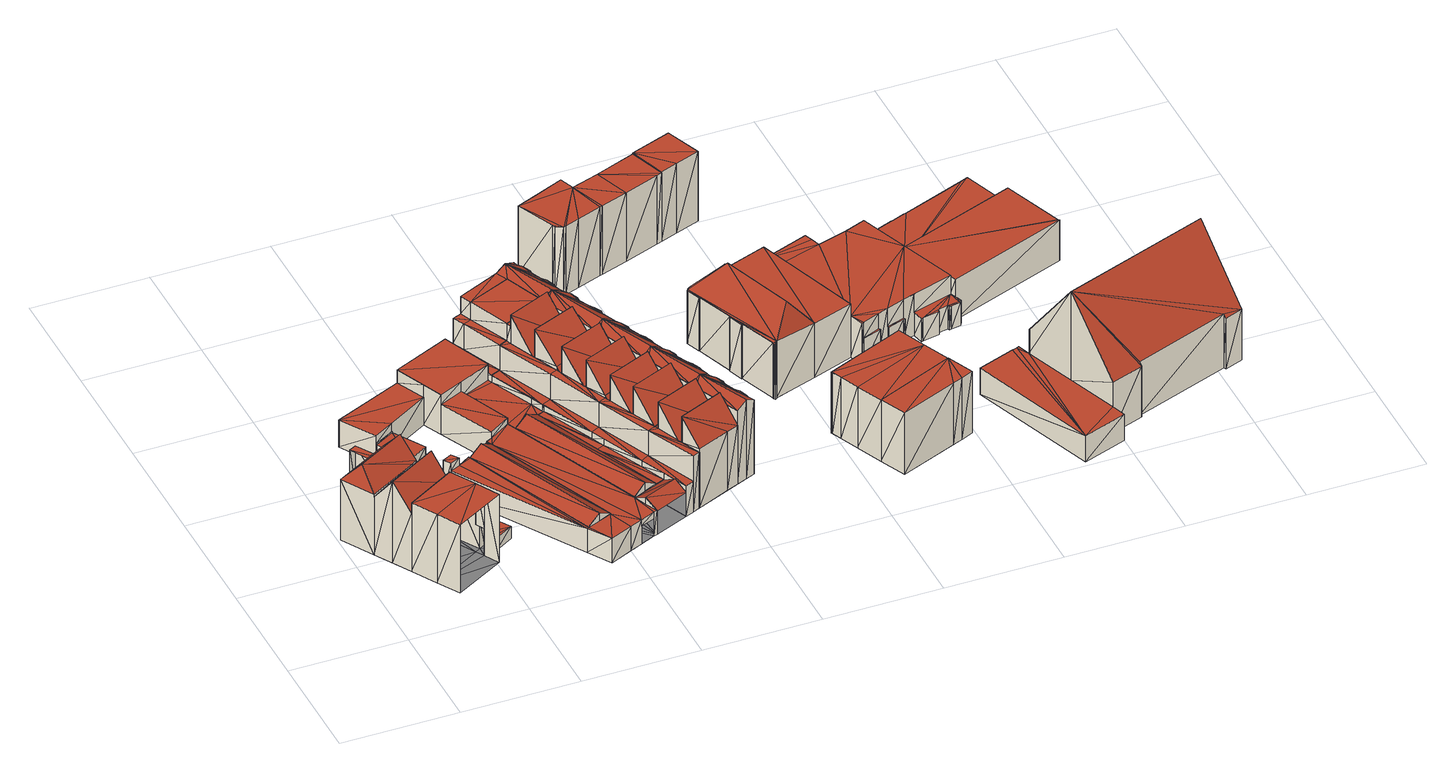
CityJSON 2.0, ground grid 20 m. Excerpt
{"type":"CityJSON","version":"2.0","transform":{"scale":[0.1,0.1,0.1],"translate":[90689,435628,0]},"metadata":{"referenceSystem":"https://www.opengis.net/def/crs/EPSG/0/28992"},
"CityObjects":{
"building1":{"type":"Building","attributes":{"TerrainHeight":0.76,"bron_tex":"UltraCAM-X 10cm juni 2008","voll_tex":"complete","bron_geo":"Lidar 15-30 punten - nov. 2008","status":"1"},"geometry":[{"type":"MultiSurface","lod":"2","boundaries":[[[0,1,2]],[[3,4,2]],[[2,1,5]],[[5,3,2]],[[4,6,0]],[[0,2,4]],[[7,8,9]],[[9,10,11]],[[11,7,9]],[[0,1,8]],[[8,9,0]],[[11,12,4]],[[4,3,11]],[[13,14,3]],[[3,5,13]],[[15,16,5]],[[5,1,15]],[[12,10,6]],[[6,4,12]]],"semantics":{"surfaces":[{"type":"RoofSurface"},{"type":"GroundSurface"},{"type":"WallSurface"}],"values":[0,0,0,0,0,0,1,1,1,2,2,2,2,2,2,2,2,2,2]}}]},
"building2":{"type":"Building","attributes":{"TerrainHeight":0.98,"bron_tex":"UltraCAM-X 10cm juni 2008","voll_tex":"complete","bron_geo":"Lidar 15-30 punten - nov. 2008","status":"1"},"geometry":[{"type":"MultiSurface","lod":"2","boundaries":[[[17,18,19]],[[19,20,17]],[[18,16,15]],[[15,19,18]],[[21,22,8]],[[8,7,21]],[[23,24,18]],[[18,17,23]],[[25,22,20]],[[20,19,25]],[[24,13,16]],[[16,18,24]],[[8,25,19]],[[19,15,8]]],"semantics":{"surfaces":[{"type":"RoofSurface"},{"type":"GroundSurface"},{"type":"WallSurface"}],"values":[0,0,0,0,1,1,2,2,2,2,2,2,2,2]}}]},
"building3":{"type":"Building","attributes":{"TerrainHeight":0.86,"bron_tex":"UltraCAM-X 10cm juni 2008","voll_tex":"complete","bron_geo":"Lidar 15-30 punten - nov. 2008","status":"1"},"geometry":[{"type":"MultiSurface","lod":"2","boundaries":[[[26,27,28]],[[28,29,26]],[[30,31,22]],[[22,21,30]],[[17,20,28]],[[28,27,17]],[[32,23,27]],[[27,26,32]],[[22,31,29]],[[29,28,22]]],"semantics":{"surfaces":[{"type":"RoofSurface"},{"type":"GroundSurface"},{"type":"WallSurface"}],"values":[0,0,1,1,2,2,2,2,2,2]}}]},
"building4":{"type":"Building","attributes":{"TerrainHeight":0.87,"bron_tex":"UltraCAM-X 10cm juni 2008","voll_tex":"complete","bron_geo":"Lidar 15-30 punten - nov. 2008","status":"1"},"geometry":[{"type":"MultiSurface","lod":"2","boundaries":[[[33,34,26]],[[26,29,35]],[[35,33,26]],[[36,37,31]],[[31,30,38]],[[38,36,31]],[[39,40,26]],[[26,34,39]],[[36,38,34]],[[34,33,36]],[[31,37,35]],[[35,29,31]]],"semantics":{"surfaces":[{"type":"RoofSurface"},{"type":"GroundSurface"},{"type":"WallSurface"}],"values":[0,0,0,1,1,1,2,2,2,2,2,2]}}]},
"building5":{"type":"Building","attributes":{"TerrainHeight":0.34,"bron_tex":"UltraCAM-X 10cm juni 2008","voll_tex":"complete","bron_geo":"Lidar 15-30 punten - nov. 2008","status":"1"},"geometry":[{"type":"MultiSurface","lod":"2","boundaries":[[[41,42,43]],[[43,44,41]],[[45,10,46]],[[46,47,45]],[[47,46,43]],[[43,42,47]],[[45,47,42]],[[42,41,45]],[[10,45,41]],[[41,44,10]]],"semantics":{"surfaces":[{"type":"RoofSurface"},{"type":"GroundSurface"},{"type":"WallSurface"}],"values":[0,0,1,1,2,2,2,2,2,2]}}]},
"building6":{"type":"Building","attributes":{"TerrainHeight":0.87,"bron_tex":"UltraCAM-X 10cm juni 2008","voll_tex":"complete","bron_geo":"Lidar 15-30 punten - nov. 2008","status":"1"},"geometry":[{"type":"MultiSurface","lod":"2","boundaries":[[[48,14,13]],[[13,23,48]],[[21,7,11]],[[11,49,21]],[[49,11,14]],[[14,48,49]]],"semantics":{"surfaces":[{"type":"RoofSurface"},{"type":"GroundSurface"},{"type":"WallSurface"}],"values":[0,0,1,1,2,2]}}]},
"building7":{"type":"Building","attributes":{"TerrainHeight":0.89,"bron_tex":"UltraCAM-X 10cm juni 2008","voll_tex":"complete","bron_geo":"Lidar 15-30 punten - nov. 2008","status":"1"},"geometry":[{"type":"MultiSurface","lod":"2","boundaries":[[[32,50,48]],[[48,23,32]],[[30,21,49]],[[49,51,30]],[[51,49,48]],[[48,50,51]],[[40,52,50]],[[50,32,40]]],"semantics":{"surfaces":[{"type":"RoofSurface"},{"type":"GroundSurface"},{"type":"WallSurface"}],"values":[0,0,1,1,2,2,2,2]}}]},
"building8":{"type":"Building","attributes":{"TerrainHeight":0.89,"bron_tex":"UltraCAM-X 10cm juni 2008","voll_tex":"complete","bron_geo":"Lidar 15-30 punten - nov. 2008","status":"1"},"geometry":[{"type":"MultiSurface","lod":"2","boundaries":[[[52,40,39]],[[39,53,54]],[[54,52,39]],[[38,30,51]],[[51,55,56]],[[56,38,51]],[[55,51,52]],[[52,54,55]],[[57,58,54]],[[54,53,57]],[[38,56,53]],[[53,39,38]]],"semantics":{"surfaces":[{"type":"RoofSurface"},{"type":"GroundSurface"},{"type":"WallSurface"}],"values":[0,0,0,1,1,1,2,2,2,2,2,2]}}]},
"building9":{"type":"Building","attributes":{"TerrainHeight":0.76,"bron_tex":"UltraCAM-X 10cm juni 2008","voll_tex":"complete","bron_geo":"Lidar 15-30 punten - nov. 2008","status":"1"},"geometry":[{"type":"MultiSurface","lod":"2","boundaries":[[[59,60,58]],[[57,61,59]],[[59,58,57]],[[56,55,62]],[[62,63,64]],[[64,56,62]],[[62,55,58]],[[58,60,62]],[[63,62,60]],[[60,59,63]],[[64,63,59]],[[59,61,64]],[[56,64,61]],[[61,57,56]]],"semantics":{"surfaces":[{"type":"RoofSurface"},{"type":"GroundSurface"},{"type":"WallSurface"}],"values":[0,0,0,1,1,1,2,2,2,2,2,2,2,2]}}]},
"building10":{"type":"Building","attributes":{"TerrainHeight":-0.8,"bron_tex":"UltraCAM-X 10cm juni 2008","voll_tex":"complete","bron_geo":"Lidar 15-30 punten - nov. 2008","status":"1"},"geometry":[{"type":"MultiSurface","lod":"2","boundaries":[[[65,66,67]],[[67,68,65]],[[69,70,71]],[[71,72,69]],[[72,71,67]],[[67,66,72]],[[69,72,66]],[[66,65,69]],[[70,69,65]],[[65,68,70]]],"semantics":{"surfaces":[{"type":"RoofSurface"},{"type":"GroundSurface"},{"type":"WallSurface"}],"values":[0,0,1,1,2,2,2,2,2,2]}}]},
"building11":{"type":"Building","attributes":{"TerrainHeight":-0.45,"bron_tex":"UltraCAM-X 10cm juni 2008","voll_tex":"complete","bron_geo":"Lidar 15-30 punten - nov. 2008","status":"1"},"geometry":[{"type":"MultiSurface","lod":"2","boundaries":[[[73,74,75]],[[75,76,73]],[[77,78,79]],[[79,80,77]],[[77,80,75]],[[75,74,77]],[[78,77,74]],[[74,73,78]],[[81,82,73]],[[73,76,81]],[[80,79,76]],[[76,75,80]]],"semantics":{"surfaces":[{"type":"RoofSurface"},{"type":"GroundSurface"},{"type":"WallSurface"}],"values":[0,0,1,1,2,2,2,2,2,2,2,2]}}]},
"building12":{"type":"Building","attributes":{"TerrainHeight":-1.02,"bron_tex":"UltraCAM-X 10cm juni 2008","voll_tex":"complete","bron_geo":"Lidar 15-30 punten - nov. 2008","status":"1"},"geometry":[{"type":"MultiSurface","lod":"2","boundaries":[[[83,84,85]],[[85,86,87]],[[87,83,85]],[[88,89,90]],[[90,91,92]],[[92,88,90]],[[93,94,95]],[[95,96,97]],[[97,93,95]],[[98,99,100]],[[100,101,102]],[[103,98,100]],[[100,102,103]],[[104,105,106]],[[106,99,100]],[[100,104,106]],[[107,108,109]],[[109,110,107]],[[111,112,113]],[[114,115,116]],[[117,96,118]],[[118,119,120]],[[120,111,113]],[[113,114,116]],[[116,117,118]],[[118,120,113]],[[113,116,118]],[[121,122,123]],[[123,124,121]],[[82,81,125]],[[125,126,127]],[[127,128,82]],[[82,125,127]],[[129,130,131]],[[131,90,89]],[[89,129,131]],[[126,125,132]],[[132,115,114]],[[114,126,132]],[[133,134,135]],[[135,95,94]],[[94,133,135]],[[136,137,138]],[[138,139,136]],[[139,138,140]],[[140,141,139]],[[142,143,144]],[[144,145,142]],[[145,144,146]],[[146,147,145]],[[148,149,150]],[[150,151,148]],[[152,153,154]],[[154,155,156]],[[156,152,154]],[[157,158,159]],[[159,160,161]],[[161,157,159]],[[162,163,164]],[[164,165,166]],[[167,168,169]],[[169,79,78]],[[170,71,70]],[[70,171,172]],[[172,162,164]],[[164,166,173]],[[167,169,78]],[[170,70,172]],[[172,164,173]],[[173,167,78]],[[174,170,172]],[[173,78,175]],[[175,174,172]],[[172,173,175]],[[176,177,86]],[[86,85,176]],[[178,176,85]],[[85,84,178]],[[123,122,87]],[[87,86,123]],[[134,133,92]],[[92,91,134]],[[94,179,180]],[[97,96,173]],[[181,95,182]],[[162,183,105]],[[105,104,162]],[[99,106,108]],[[108,107,99]],[[111,120,107]],[[107,110,111]],[[184,175,110]],[[110,109,184]],[[175,178,112]],[[112,111,175]],[[98,99,120]],[[120,119,98]],[[118,185,135]],[[167,173,96]],[[96,117,167]],[[186,187,117]],[[117,116,186]],[[188,168,116]],[[116,115,188]],[[84,83,113]],[[113,112,84]],[[177,189,124]],[[124,123,177]],[[189,78,82]],[[82,128,189]],[[121,124,128]],[[128,127,121]],[[79,190,125]],[[125,81,79]],[[102,103,131]],[[131,130,102]],[[169,188,115]],[[115,132,169]],[[190,169,132]],[[132,125,190]],[[191,94,180]],[[95,185,182]],[[83,87,144]],[[144,143,83]],[[114,113,143]],[[143,142,114]],[[192,114,142]],[[142,145,192]],[[103,193,138]],[[138,137,103]],[[90,131,137]],[[137,194,90]],[[91,90,194]],[[194,136,91]],[[195,134,136]],[[136,139,195]],[[193,98,140]],[[140,138,193]],[[135,195,139]],[[139,141,135]],[[119,118,141]],[[141,140,119]],[[144,146,121]],[[121,122,144]],[[126,192,145]],[[145,147,126]],[[127,126,147]],[[147,146,127]],[[71,170,149]],[[149,148,71]],[[68,67,148]],[[148,151,68]],[[196,70,151]],[[151,150,196]],[[197,171,154]],[[154,153,197]],[[170,174,152]],[[152,156,170]],[[150,149,156]],[[156,155,150]],[[171,196,155]],[[155,154,171]],[[172,197,159]],[[159,158,172]],[[183,172,158]],[[158,157,183]],[[106,105,157]],[[157,198,106]],[[109,108,198]],[[198,161,109]],[[174,184,161]],[[161,160,174]],[[153,152,160]],[[160,159,153]]],"semantics":{"surfaces":[{"type":"RoofSurface"},{"type":"GroundSurface"},{"type":"WallSurface"}],"values":[0,0,0,0,0,0,0,0,0,0,0,0,0,0,0,0,0,0,0,0,0,0,0,0,0,0,0,0,0,0,0,0,0,0,0,0,0,0,0,0,0,0,0,0,0,0,0,0,0,0,0,0,0,0,0,0,0,0,1,1,1,1,1,1,1,1,1,1,1,1,1,1,1,1,2,2,2,2,2,2,2,2,2,2,2,2,2,2,2,2,2,2,2,2,2,2,2,2,2,2,2,2,2,2,2,2,2,2,2,2,2,2,2,2,2,2,2,2,2,2,2,2,2,2,2,2,2,2,2,2,2,2,2,2,2,2,2,2,2,2,2,2,2,2,2,2,2,2,2,2,2,2,2,2,2,2,2,2,2,2,2,2,2,2,2,2,2,2,2,2,2,2,2,2]}}]},
"building13":{"type":"Building","attributes":{"TerrainHeight":-0.88,"bron_tex":"UltraCAM-X 10cm juni 2008","voll_tex":"complete","bron_geo":"Lidar 15-30 punten - nov. 2008","status":"1"},"geometry":[{"type":"MultiSurface","lod":"2","boundaries":[[[199,200,201]],[[201,202,199]],[[203,204,205]],[[205,206,207]],[[207,203,205]],[[208,207,206]],[[206,209,208]],[[210,211,212]],[[212,213,210]],[[214,215,216]],[[216,217,214]],[[218,219,220]],[[220,221,222]],[[223,224,225]],[[226,227,228]],[[228,218,220]],[[220,222,223]],[[223,225,229]],[[226,228,220]],[[220,223,229]],[[229,226,220]],[[230,221,220]],[[220,212,211]],[[211,230,220]],[[231,232,233]],[[234,235,162]],[[162,172,236]],[[236,237,238]],[[238,239,240]],[[231,233,234]],[[234,162,236]],[[236,238,240]],[[231,234,236]],[[236,240,241]],[[241,231,236]],[[211,210,201]],[[201,200,211]],[[200,242,211]],[[243,244,199]],[[199,202,243]],[[207,208,202]],[[202,201,207]],[[236,245,205]],[[205,204,236]],[[246,236,204]],[[204,203,246]],[[215,247,206]],[[206,205,215]],[[248,249,208]],[[208,209,248]],[[247,214,209]],[[209,206,247]],[[250,246,213]],[[213,212,250]],[[203,207,210]],[[210,213,203]],[[245,172,216]],[[216,215,245]],[[251,252,214]],[[214,217,251]],[[172,162,217]],[[217,216,172]],[[237,253,220]],[[220,219,237]],[[238,237,219]],[[219,218,238]],[[239,238,218]],[[218,228,239]],[[240,239,228]],[[228,227,240]],[[241,240,227]],[[227,226,241]],[[231,241,226]],[[226,229,231]],[[232,231,229]],[[229,225,232]],[[233,232,225]],[[225,224,233]],[[234,233,224]],[[224,223,234]],[[235,234,223]],[[223,222,235]],[[253,250,212]],[[212,220,253]],[[221,230,199]],[[230,242,199]]],"semantics":{"surfaces":[{"type":"RoofSurface"},{"type":"GroundSurface"},{"type":"WallSurface"}],"values":[0,0,0,0,0,0,0,0,0,0,0,0,0,0,0,0,0,0,0,0,0,0,0,0,1,1,1,1,1,1,1,1,1,1,1,2,2,2,2,2,2,2,2,2,2,2,2,2,2,2,2,2,2,2,2,2,2,2,2,2,2,2,2,2,2,2,2,2,2,2,2,2,2,2,2,2,2,2,2,2,2,2,2,2,2,2]}}]},
"building14":{"type":"Building","attributes":{"TerrainHeight":-0.84,"bron_tex":"UltraCAM-X 10cm juni 2008","voll_tex":"complete","bron_geo":"Lidar 15-30 punten - nov. 2008","status":"1"},"geometry":[{"type":"MultiSurface","lod":"2","boundaries":[[[254,255,244]],[[244,243,254]],[[256,249,248]],[[248,257,258]],[[258,259,256]],[[256,248,258]],[[260,261,252]],[[252,251,260]],[[262,263,264]],[[264,265,262]],[[266,222,221]],[[221,267,268]],[[269,270,271]],[[272,273,274]],[[274,266,221]],[[221,268,269]],[[269,271,275]],[[272,274,221]],[[221,269,275]],[[275,272,221]],[[276,267,221]],[[221,199,277]],[[278,276,221]],[[221,277,278]],[[279,280,281]],[[281,282,279]],[[283,284,285]],[[286,287,288]],[[289,235,162]],[[162,163,290]],[[283,285,291]],[[286,288,289]],[[162,290,283]],[[286,289,162]],[[162,283,291]],[[291,286,162]],[[249,256,254]],[[254,243,249]],[[292,259,282]],[[252,261,257]],[[257,248,252]],[[104,100,293]],[[293,251,104]],[[100,101,260]],[[260,293,100]],[[279,282,264]],[[264,263,279]],[[263,294,278]],[[259,258,265]],[[265,264,259]],[[289,235,222]],[[222,266,289]],[[288,289,266]],[[266,274,288]],[[287,288,274]],[[274,273,287]],[[286,287,273]],[[273,272,286]],[[291,286,272]],[[272,275,291]],[[285,291,275]],[[275,271,285]],[[284,285,271]],[[271,270,284]],[[283,284,270]],[[270,269,283]],[[290,283,269]],[[269,268,290]],[[276,294,262]],[[278,295,279]],[[244,255,277]],[[277,199,244]],[[255,254,281]],[[281,280,255]],[[280,295,277]],[[292,281,256]]],"semantics":{"surfaces":[{"type":"RoofSurface"},{"type":"GroundSurface"},{"type":"WallSurface"}],"values":[0,0,0,0,0,0,0,0,0,0,0,0,0,0,0,0,0,0,0,0,0,0,0,0,0,0,1,1,1,1,1,1,1,1,1,1,2,2,2,2,2,2,2,2,2,2,2,2,2,2,2,2,2,2,2,2,2,2,2,2,2,2,2,2,2,2,2,2,2,2,2,2,2,2,2,2]}}]},
"building15":{"type":"Building","attributes":{"TerrainHeight":-0.85,"bron_tex":"UltraCAM-X 10cm juni 2008","voll_tex":"complete","bron_geo":"Lidar 15-30 punten - nov. 2008","status":"1"},"geometry":[{"type":"MultiSurface","lod":"2","boundaries":[[[296,297,298]],[[298,299,296]],[[300,301,258]],[[258,257,302]],[[302,303,300]],[[300,258,302]],[[304,305,261]],[[261,260,304]],[[306,307,262]],[[262,265,306]],[[308,309,267]],[[267,276,310]],[[310,311,308]],[[308,267,310]],[[312,268,267]],[[267,309,313]],[[314,315,316]],[[317,318,319]],[[319,312,267]],[[267,313,314]],[[314,316,320]],[[317,319,267]],[[267,314,320]],[[320,317,267]],[[321,322,323]],[[323,324,321]],[[325,326,327]],[[327,328,164]],[[164,163,290]],[[329,330,331]],[[332,325,327]],[[164,290,329]],[[329,331,333]],[[332,327,164]],[[164,329,333]],[[333,332,164]],[[307,306,298]],[[298,297,307]],[[297,334,310]],[[335,298,301]],[[336,301,306]],[[335,300,299]],[[261,305,302]],[[302,257,261]],[[101,102,337]],[[337,260,101]],[[130,129,304]],[[304,337,130]],[[336,265,258]],[[308,338,321]],[[311,334,296]],[[276,310,307]],[[307,262,276]],[[329,290,268]],[[268,312,329]],[[330,329,312]],[[312,319,330]],[[331,330,319]],[[319,318,331]],[[333,331,318]],[[318,317,333]],[[332,333,317]],[[317,320,332]],[[325,332,320]],[[320,316,325]],[[326,325,316]],[[316,315,326]],[[327,326,315]],[[315,314,327]],[[328,327,314]],[[314,313,328]],[[296,299,323]],[[323,322,296]],[[322,338,311]],[[324,339,321]],[[300,303,324]],[[324,323,300]]],"semantics":{"surfaces":[{"type":"RoofSurface"},{"type":"GroundSurface"},{"type":"WallSurface"}],"values":[0,0,0,0,0,0,0,0,0,0,0,0,0,0,0,0,0,0,0,0,0,0,0,0,0,0,1,1,1,1,1,1,1,1,1,1,2,2,2,2,2,2,2,2,2,2,2,2,2,2,2,2,2,2,2,2,2,2,2,2,2,2,2,2,2,2,2,2,2,2,2,2,2,2,2,2,2]}}]},
"building16":{"type":"Building","attributes":{"TerrainHeight":-0.84,"bron_tex":"UltraCAM-X 10cm juni 2008","voll_tex":"complete","bron_geo":"Lidar 15-30 punten - nov. 2008","status":"1"},"geometry":[{"type":"MultiSurface","lod":"2","boundaries":[[[340,341,342]],[[342,343,340]],[[344,303,302]],[[302,345,343]],[[346,344,302]],[[302,343,346]],[[347,348,349]],[[349,350,347]],[[351,352,305]],[[305,304,351]],[[353,313,309]],[[309,354,355]],[[356,357,358]],[[359,360,361]],[[361,353,309]],[[309,355,356]],[[356,358,362]],[[359,361,309]],[[309,356,362]],[[362,359,309]],[[363,354,309]],[[309,308,364]],[[364,365,363]],[[363,309,364]],[[366,367,339]],[[339,324,366]],[[368,369,370]],[[371,372,165]],[[165,164,328]],[[373,374,375]],[[368,370,371]],[[165,328,373]],[[373,375,376]],[[368,371,165]],[[165,373,376]],[[376,368,165]],[[367,366,349]],[[349,348,367]],[[348,377,364]],[[378,349,344]],[[347,350,342]],[[342,341,347]],[[341,379,365]],[[340,343,380]],[[381,342,346]],[[382,344,366]],[[378,346,350]],[[305,352,345]],[[345,302,305]],[[129,89,383]],[[383,304,129]],[[89,88,351]],[[351,383,89]],[[373,328,313]],[[313,353,373]],[[374,373,353]],[[353,361,374]],[[375,374,361]],[[361,360,375]],[[376,375,360]],[[360,359,376]],[[368,376,359]],[[359,362,368]],[[369,368,362]],[[362,358,369]],[[370,369,358]],[[358,357,370]],[[371,370,357]],[[357,356,371]],[[372,371,356]],[[356,355,372]],[[354,384,355]],[[363,379,340]],[[365,377,347]],[[308,364,367]],[[367,339,308]],[[382,324,303]]],"semantics":{"surfaces":[{"type":"RoofSurface"},{"type":"GroundSurface"},{"type":"WallSurface"}],"values":[0,0,0,0,0,0,0,0,0,0,0,0,0,0,0,0,0,0,0,0,0,0,0,0,0,0,1,1,1,1,1,1,1,1,1,1,2,2,2,2,2,2,2,2,2,2,2,2,2,2,2,2,2,2,2,2,2,2,2,2,2,2,2,2,2,2,2,2,2,2,2,2,2,2,2,2,2]}}]},
"building17":{"type":"Building","attributes":{"TerrainHeight":-0.81,"bron_tex":"UltraCAM-X 10cm juni 2008","voll_tex":"complete","bron_geo":"Lidar 15-30 punten - nov. 2008","status":"1"},"geometry":[{"type":"MultiSurface","lod":"2","boundaries":[[[385,386,387]],[[387,388,385]],[[389,390,340]],[[340,380,389]],[[391,343,345]],[[345,392,393]],[[393,394,395]],[[395,391,345]],[[345,393,395]],[[396,397,398]],[[398,399,400]],[[400,396,398]],[[401,402,352]],[[352,351,401]],[[403,384,354]],[[354,404,405]],[[406,407,408]],[[409,410,411]],[[411,403,354]],[[354,405,406]],[[406,408,412]],[[409,411,354]],[[354,406,412]],[[412,409,354]],[[413,404,354]],[[354,363,414]],[[414,415,413]],[[413,354,414]],[[416,417,418]],[[419,420,166]],[[166,165,372]],[[421,422,423]],[[416,418,419]],[[166,372,421]],[[421,423,424]],[[416,419,166]],[[166,421,424]],[[424,416,166]],[[390,389,387]],[[387,386,390]],[[386,425,414]],[[426,387,391]],[[389,380,343]],[[343,391,389]],[[426,395,388]],[[427,428,394]],[[394,393,427]],[[429,427,393]],[[393,392,429]],[[352,402,392]],[[392,345,352]],[[385,388,398]],[[398,397,385]],[[397,430,415]],[[431,432,396]],[[396,400,431]],[[428,431,400]],[[400,399,428]],[[395,394,399]],[[399,398,395]],[[166,429,402]],[[402,401,166]],[[88,92,433]],[[433,351,88]],[[191,433,133]],[[401,179,93]],[[421,372,384]],[[384,403,421]],[[422,421,403]],[[403,411,422]],[[423,422,411]],[[411,410,423]],[[424,423,410]],[[410,409,424]],[[416,424,409]],[[409,412,416]],[[417,416,412]],[[412,408,417]],[[418,417,408]],[[408,407,418]],[[419,418,407]],[[407,406,419]],[[420,419,406]],[[406,405,420]],[[434,420,405]],[[405,404,434]],[[432,434,404]],[[404,413,432]],[[413,430,396]],[[415,425,385]],[[363,414,390]],[[390,340,363]]],"semantics":{"surfaces":[{"type":"RoofSurface"},{"type":"GroundSurface"},{"type":"WallSurface"}],"values":[0,0,0,0,0,0,0,0,0,0,0,0,0,0,0,0,0,0,0,0,0,0,0,0,0,0,0,0,1,1,1,1,1,1,1,1,1,1,2,2,2,2,2,2,2,2,2,2,2,2,2,2,2,2,2,2,2,2,2,2,2,2,2,2,2,2,2,2,2,2,2,2,2,2,2,2,2,2,2,2,2,2,2,2,2,2,2,2,2,2,2,2]}}]},
"building18":{"type":"Building","attributes":{"TerrainHeight":-0.88,"bron_tex":"UltraCAM-X 10cm juni 2008","voll_tex":"complete","bron_geo":"Lidar 15-30 punten - nov. 2008","status":"1"},"geometry":[{"type":"MultiSurface","lod":"2","boundaries":[[[435,436,437]],[[438,439,440]],[[441,442,443]],[[443,435,437]],[[437,438,440]],[[444,441,443]],[[443,437,440]],[[445,444,443]],[[443,440,445]],[[446,447,443]],[[443,442,446]],[[448,449,450]],[[451,452,453]],[[454,455,456]],[[457,448,450]],[[451,453,458]],[[459,454,456]],[[456,457,450]],[[450,451,458]],[[458,459,456]],[[456,450,458]],[[449,448,437]],[[437,436,449]],[[460,461,436]],[[436,435,460]],[[451,450,435]],[[435,443,451]],[[458,462,442]],[[442,441,458]],[[459,458,441]],[[441,444,459]],[[454,459,444]],[[444,445,454]],[[455,454,445]],[[445,440,455]],[[456,455,440]],[[440,439,456]],[[457,456,439]],[[439,438,457]],[[448,457,438]],[[438,437,448]],[[452,451,443]],[[443,447,452]],[[462,453,446]],[[446,442,462]]],"semantics":{"surfaces":[{"type":"RoofSurface"},{"type":"GroundSurface"},{"type":"WallSurface"}],"values":[0,0,0,0,0,0,0,0,0,0,0,1,1,1,1,1,1,1,1,1,1,2,2,2,2,2,2,2,2,2,2,2,2,2,2,2,2,2,2,2,2,2,2,2,2]}}]},
"building19":{"type":"Building","attributes":{"TerrainHeight":-0.98,"bron_tex":"UltraCAM-X 10cm juni 2008","voll_tex":"complete","bron_geo":"Lidar 15-30 punten - nov. 2008","status":"1"},"geometry":[{"type":"MultiSurface","lod":"2","boundaries":[[[463,464,447]],[[447,446,465]],[[465,463,447]],[[466,453,452]],[[452,467,468]],[[468,466,452]],[[467,452,447]],[[447,464,467]],[[466,468,463]],[[463,465,466]],[[453,466,465]],[[465,446,453]]],"semantics":{"surfaces":[{"type":"RoofSurface"},{"type":"GroundSurface"},{"type":"WallSurface"}],"values":[0,0,0,1,1,1,2,2,2,2,2,2]}}]},
"building20":{"type":"Building","attributes":{"TerrainHeight":-0.72,"bron_tex":"UltraCAM-X 10cm juni 2008","voll_tex":"complete","bron_geo":"Lidar 15-30 punten - nov. 2008","status":"1"},"geometry":[{"type":"MultiSurface","lod":"2","boundaries":[[[469,470,471]],[[471,472,473]],[[473,474,469]],[[469,471,473]],[[475,476,477]],[[478,479,480]],[[475,477,478]],[[478,480,475]],[[475,480,471]],[[471,470,475]],[[476,475,470]],[[470,469,476]],[[478,477,474]],[[474,473,478]],[[479,478,473]],[[473,472,479]],[[480,479,472]],[[472,471,480]]],"semantics":{"surfaces":[{"type":"RoofSurface"},{"type":"GroundSurface"},{"type":"WallSurface"}],"values":[0,0,0,0,1,1,1,1,2,2,2,2,2,2,2,2,2,2]}}]},
"building21":{"type":"Building","attributes":{"TerrainHeight":-0.8,"bron_tex":"UltraCAM-X 10cm juni 2008","voll_tex":"complete","bron_geo":"Lidar 15-30 punten - nov. 2008","status":"1"},"geometry":[{"type":"MultiSurface","lod":"2","boundaries":[[[481,482,469]],[[469,474,481]],[[483,484,477]],[[477,476,483]],[[483,476,469]],[[469,482,483]],[[477,484,481]],[[481,474,477]]],"semantics":{"surfaces":[{"type":"RoofSurface"},{"type":"GroundSurface"},{"type":"WallSurface"}],"values":[0,0,1,1,2,2,2,2]}}]},
"building22":{"type":"Building","attributes":{"TerrainHeight":-0.89,"bron_tex":"UltraCAM-X 10cm juni 2008","voll_tex":"complete","bron_geo":"Lidar 15-30 punten - nov. 2008","status":"1"},"geometry":[{"type":"MultiSurface","lod":"2","boundaries":[[[485,486,487]],[[487,488,489]],[[490,485,487]],[[487,489,490]],[[491,492,484]],[[484,483,493]],[[493,491,484]],[[482,481,488]],[[488,487,482]],[[493,483,487]],[[487,486,493]],[[491,493,486]],[[486,485,491]],[[494,491,485]],[[485,490,494]],[[492,494,490]],[[490,489,492]],[[484,492,489]],[[489,488,484]]],"semantics":{"surfaces":[{"type":"RoofSurface"},{"type":"GroundSurface"},{"type":"WallSurface"}],"values":[0,0,0,0,1,1,1,2,2,2,2,2,2,2,2,2,2,2,2]}}]},
"building23":{"type":"Building","attributes":{"TerrainHeight":-1.11,"bron_tex":"UltraCAM-X 10cm juni 2008","voll_tex":"complete","bron_geo":"Lidar 15-30 punten - nov. 2008","status":"1"},"geometry":[{"type":"MultiSurface","lod":"2","boundaries":[[[495,496,497]],[[497,498,499]],[[499,495,497]],[[500,468,467]],[[467,501,502]],[[502,500,467]],[[501,467,497]],[[497,496,501]],[[502,501,496]],[[496,495,502]],[[500,502,495]],[[495,499,500]],[[468,500,499]],[[499,498,468]],[[464,463,498]],[[498,497,464]]],"semantics":{"surfaces":[{"type":"RoofSurface"},{"type":"GroundSurface"},{"type":"WallSurface"}],"values":[0,0,0,1,1,1,2,2,2,2,2,2,2,2,2,2]}}]},
"building24":{"type":"Building","attributes":{"TerrainHeight":-0.22,"bron_tex":"UltraCAM-X 10cm juni 2008","voll_tex":"complete","bron_geo":"Lidar 15-30 punten - nov. 2008","status":"1"},"geometry":[{"type":"MultiSurface","lod":"2","boundaries":[[[503,504,505]],[[505,506,503]],[[507,508,509]],[[509,510,507]],[[510,509,505]],[[505,504,510]],[[507,510,504]],[[504,503,507]],[[508,507,503]],[[503,506,508]],[[509,508,506]],[[506,505,509]]],"semantics":{"surfaces":[{"type":"RoofSurface"},{"type":"GroundSurface"},{"type":"WallSurface"}],"values":[0,0,1,1,2,2,2,2,2,2,2,2]}}]},
"building25":{"type":"Building","attributes":{"TerrainHeight":-0.63,"bron_tex":"UltraCAM-X 10cm juni 2008","voll_tex":"complete","bron_geo":"Lidar 15-30 punten - nov. 2008","status":"1"},"geometry":[{"type":"MultiSurface","lod":"2","boundaries":[[[511,512,513]],[[513,514,515]],[[516,517,518]],[[518,519,520]],[[520,521,522]],[[522,523,511]],[[513,515,516]],[[516,518,520]],[[520,522,511]],[[513,516,520]],[[520,511,513]],[[524,525,526]],[[526,527,528]],[[528,529,530]],[[531,532,533]],[[534,535,536]],[[537,524,526]],[[526,528,530]],[[530,531,533]],[[534,536,538]],[[538,537,526]],[[530,533,539]],[[539,534,538]],[[538,526,530]],[[530,539,538]],[[540,541,542]],[[542,543,540]],[[527,528,544]],[[529,528,544]],[[544,545,546]],[[529,544,546]],[[529,546,547]],[[548,549,550]],[[530,547,529]],[[551,552,553]],[[553,554,551]],[[555,556,557]],[[557,558,559]],[[559,555,557]],[[559,558,560]],[[560,561,562]],[[563,564,565]],[[566,567,568]],[[568,559,560]],[[560,562,569]],[[563,565,566]],[[566,568,560]],[[560,569,570]],[[570,563,566]],[[566,560,570]],[[571,572,573]],[[573,574,575]],[[575,576,577]],[[578,579,580]],[[580,571,573]],[[573,575,577]],[[578,580,573]],[[573,577,581]],[[581,578,573]],[[582,583,584]],[[584,585,582]],[[586,587,588]],[[588,589,586]],[[590,591,592]],[[592,593,594]],[[594,590,592]],[[595,577,581]],[[581,596,597]],[[597,595,581]],[[598,599,600]],[[600,601,602]],[[602,598,600]],[[603,604,605]],[[605,606,607]],[[608,609,610]],[[610,611,612]],[[613,614,615]],[[616,617,618]],[[619,620,621]],[[622,623,624]],[[624,625,626]],[[627,628,629]],[[629,630,631]],[[632,633,634]],[[634,635,636]],[[637,638,639]],[[639,640,641]],[[641,642,643]],[[644,645,646]],[[646,647,648]],[[648,649,650]],[[650,651,652]],[[652,653,654]],[[654,655,656]],[[656,657,658]],[[658,659,603]],[[603,605,607]],[[610,612,660]],[[613,615,661]],[[616,618,619]],[[619,621,662]],[[622,624,626]],[[627,629,631]],[[632,634,636]],[[637,639,641]],[[641,643,644]],[[644,646,648]],[[648,650,652]],[[652,654,656]],[[658,603,607]],[[608,610,660]],[[660,613,661]],[[661,616,619]],[[619,662,622]],[[622,626,663]],[[632,636,637]],[[637,641,644]],[[644,648,652]],[[658,607,608]],[[608,660,661]],[[661,619,622]],[[622,663,627]],[[632,637,644]],[[644,652,656]],[[658,608,661]],[[661,622,627]],[[632,644,656]],[[656,658,661]],[[661,627,631]],[[631,632,656]],[[656,661,631]],[[659,603,553]],[[553,552,659]],[[658,659,552]],[[552,551,658]],[[604,605,557]],[[557,556,604]],[[603,604,556]],[[556,555,603]],[[554,553,555]],[[555,559,554]],[[551,554,559]],[[559,568,551]],[[657,658,568]],[[568,567,657]],[[513,512,567]],[[567,566,513]],[[664,600,566]],[[566,565,664]],[[572,573,565]],[[565,564,572]],[[631,632,564]],[[564,563,631]],[[592,591,563]],[[563,570,592]],[[663,627,570]],[[570,569,663]],[[584,583,569]],[[569,562,584]],[[623,624,562]],[[562,561,623]],[[622,623,561]],[[561,560,622]],[[643,644,574]],[[574,575,643]],[[642,643,575]],[[575,576,642]],[[641,642,576]],[[576,577,641]],[[636,637,581]],[[581,578,636]],[[635,636,578]],[[578,579,635]],[[634,635,579]],[[579,580,634]],[[633,634,580]],[[580,571,633]],[[632,633,571]],[[571,572,632]],[[626,663,583]],[[583,582,626]],[[625,626,582]],[[582,585,625]],[[624,625,585]],[[585,584,624]],[[605,665,589]],[[589,588,605]],[[558,557,588]],[[588,666,558]],[[560,558,666]],[[666,587,560]],[[667,622,587]],[[587,586,667]],[[630,631,591]],[[591,590,630]],[[629,630,590]],[[590,594,629]],[[628,629,594]],[[594,593,628]],[[627,628,593]],[[593,592,627]],[[640,641,577]],[[577,595,640]],[[639,640,595]],[[595,597,639]],[[638,639,597]],[[597,596,638]],[[637,638,596]],[[596,581,637]],[[514,513,600]],[[600,599,514]],[[646,668,599]],[[599,598,646]],[[645,646,598]],[[598,602,645]],[[644,645,602]],[[602,601,644]],[[573,574,601]],[[601,664,573]],[[610,611,525]],[[525,526,610]],[[669,527,548]],[[530,542,541]],[[618,619,531]],[[531,532,618]],[[617,618,532]],[[532,533,617]],[[616,617,533]],[[533,539,616]],[[661,616,539]],[[539,534,661]],[[615,661,534]],[[534,535,615]],[[614,615,535]],[[535,536,614]],[[613,614,536]],[[536,538,613]],[[660,613,538]],[[538,537,660]],[[612,660,537]],[[537,524,612]],[[611,612,524]],[[524,525,611]],[[621,662,541]],[[541,540,621]],[[620,621,540]],[[540,543,620]],[[619,620,543]],[[543,542,619]],[[607,608,527]],[[527,544,607]],[[670,607,544]],[[544,545,670]],[[665,670,545]],[[545,546,665]],[[586,589,546]],[[546,547,586]],[[609,610,550]],[[550,549,609]],[[608,609,549]],[[549,548,608]],[[669,550,526]],[[662,667,547]],[[547,530,662]],[[656,657,512]],[[512,511,656]],[[655,656,511]],[[511,523,655]],[[654,655,523]],[[523,522,654]],[[653,654,522]],[[522,521,653]],[[652,653,521]],[[521,520,652]],[[651,652,520]],[[520,519,651]],[[650,651,519]],[[519,518,650]],[[649,650,518]],[[518,517,649]],[[648,649,517]],[[517,516,648]],[[647,648,516]],[[516,515,647]],[[668,647,515]],[[515,514,668]]],"semantics":{"surfaces":[{"type":"RoofSurface"},{"type":"GroundSurface"},{"type":"WallSurface"}],"values":[0,0,0,0,0,0,0,0,0,0,0,0,0,0,0,0,0,0,0,0,0,0,0,0,0,0,0,0,0,0,0,0,0,0,0,0,0,0,0,0,0,0,0,0,0,0,0,0,0,0,0,0,0,0,0,0,0,0,0,0,0,0,0,0,0,0,0,0,0,0,0,0,1,1,1,1,1,1,1,1,1,1,1,1,1,1,1,1,1,1,1,1,1,1,1,1,1,1,1,1,1,1,1,1,1,1,1,1,1,1,1,1,1,1,1,1,1,1,1,1,1,1,1,1,1,1,1,1,1,1,1,2,2,2,2,2,2,2,2,2,2,2,2,2,2,2,2,2,2,2,2,2,2,2,2,2,2,2,2,2,2,2,2,2,2,2,2,2,2,2,2,2,2,2,2,2,2,2,2,2,2,2,2,2,2,2,2,2,2,2,2,2,2,2,2,2,2,2,2,2,2,2,2,2,2,2,2,2,2,2,2,2,2,2,2,2,2,2,2,2,2,2,2,2,2,2,2,2,2,2,2,2,2,2,2,2,2,2,2,2,2,2,2,2,2,2,2,2,2,2,2,2,2,2,2,2,2,2,2,2,2,2,2,2,2,2,2,2,2,2,2,2,2,2,2,2,2,2,2,2,2,2,2,2,2,2]}}]},
"building26":{"type":"Building","attributes":{"TerrainHeight":-0.16,"bron_tex":"UltraCAM-X 10cm juni 2008","voll_tex":"complete","bron_geo":"Lidar 15-30 punten - nov. 2008","status":"1"},"geometry":[{"type":"MultiSurface","lod":"2","boundaries":[[[671,672,673]],[[673,674,675]],[[676,677,678]],[[678,671,673]],[[673,675,676]],[[676,678,673]],[[679,680,681]],[[681,682,683]],[[684,685,679]],[[681,683,686]],[[684,679,681]],[[681,686,684]],[[681,687,688]],[[689,690,691]],[[691,680,681]],[[681,688,692]],[[689,691,681]],[[681,692,689]],[[693,694,695]],[[695,696,697]],[[698,699,700]],[[700,701,702]],[[703,704,705]],[[705,706,707]],[[707,708,709]],[[709,693,695]],[[698,700,702]],[[705,707,709]],[[698,702,710]],[[703,705,709]],[[697,698,710]],[[703,709,695]],[[695,697,710]],[[710,703,695]],[[701,711,680]],[[680,679,701]],[[702,701,679]],[[679,685,702]],[[710,702,685]],[[685,684,710]],[[703,710,684]],[[684,686,703]],[[704,703,686]],[[686,683,704]],[[705,704,683]],[[683,682,705]],[[712,675,682]],[[682,681,712]],[[696,695,687]],[[687,688,696]],[[697,696,688]],[[688,692,697]],[[698,697,692]],[[692,689,698]],[[699,698,689]],[[689,690,699]],[[700,699,690]],[[690,691,700]],[[711,700,691]],[[691,680,711]],[[676,712,681]],[[681,687,676]],[[709,708,672]],[[672,671,709]],[[693,709,671]],[[671,678,693]],[[694,693,678]],[[678,677,694]],[[695,694,677]],[[677,676,695]],[[706,705,675]],[[675,674,706]],[[707,706,674]],[[674,673,707]],[[708,707,673]],[[673,672,708]]],"semantics":{"surfaces":[{"type":"RoofSurface"},{"type":"GroundSurface"},{"type":"WallSurface"}],"values":[0,0,0,0,0,0,0,0,0,0,0,0,0,0,0,0,0,0,1,1,1,1,1,1,1,1,1,1,1,1,1,1,1,1,2,2,2,2,2,2,2,2,2,2,2,2,2,2,2,2,2,2,2,2,2,2,2,2,2,2,2,2,2,2,2,2,2,2,2,2,2,2,2,2,2,2]}}]}
},
"vertices":[
[5,274,115],[37,219,115],[32,253,150],[130,273,115],[115,300,150],[121,267,115],[98,327,115],[121,267,0],[37,219,0],[5,274,0],[98,327,0],[130,273,0],[115,300,0],[121,267,93],[130,273,93],[37,219,110],[121,267,110],
[157,207,110],[139,237,155],[55,189,155],[73,158,110],[157,207,0],[73,158,0],[157,207,93],[139,237,93],[55,189,0],
[182,165,130],[157,207,130],[73,158,130],[97,116,130],[182,165,0],[97,116,0],[182,165,93],
[204,126,130],[190,151,130],[119,78,130],[204,126,0],[119,78,0],[190,151,0],[190,151,52],[182,165,52],
[112,335,77],[79,390,77],[67,384,77],[98,327,77],[112,335,0],[67,384,0],[79,390,0],
[166,212,93],[166,212,0],
[191,170,93],[191,170,0],[191,170,52],
[210,162,52],[201,176,52],[201,176,0],[210,162,0],[210,162,23],[201,176,23],
[245,175,23],[233,194,23],[214,156,23],[233,194,0],[245,175,0],[214,156,0],
[165,377,35],[198,397,35],[166,450,35],[132,431,35],[165,377,0],[132,431,0],[166,450,0],[198,397,0],
[221,320,60],[212,333,60],[196,324,60],[204,312,60],[212,333,0],[221,320,0],[204,312,0],[196,324,0],[204,312,46],[221,320,46],
[287,349,44],[283,359,44],[266,348,44],[262,346,44],[266,340,44],[475,208,46],[443,280,46],[430,275,46],[478,159,46],[493,165,46],[512,122,45],[503,143,59],[443,118,59],[453,97,46],[453,97,45],[337,372,45],[330,388,45],[383,420,45],[392,398,45],[393,395,45],[381,390,45],[350,495,45],[347,503,45],[292,478,45],[330,388,57],[292,478,57],[251,459,57],[294,365,57],[294,365,46],[283,359,46],[287,349,46],[384,116,46],[401,75,46],[422,84,46],[447,95,46],[434,140,46],[337,372,46],[330,388,46],[244,331,23],[266,340,23],[262,346,23],[243,334,23],[337,97,46],[340,98,46],[244,331,46],[243,334,46],[433,304,46],[393,395,46],[381,390,46],[362,58,46],[493,165,45],[478,159,45],[434,140,45],[478,159,47],[381,390,47],[359,381,61],[456,150,61],[337,372,47],[434,140,47],[384,116,47],[287,349,47],[266,340,61],[362,107,61],[244,331,47],[340,98,47],[166,450,37],[165,451,37],[131,431,37],[132,431,37],[236,492,52],[213,542,52],[95,491,52],[131,431,52],[165,451,52],[347,503,75],[311,585,77],[213,542,77],[236,492,76],[251,459,75],[350,495,0],[392,398,0],[433,304,0],[475,208,0],[512,122,0],[447,95,0],[422,84,0],[362,58,0],[165,451,0],[95,491,0],[311,585,0],[453,97,0],[236,492,0],[294,365,0],[266,348,0],[262,346,0],[283,359,0],[503,142,58],[503,143,58],[452,98,46],[443,118,46],[347,503,0],[251,459,0],[435,139,46],[422,84,34],[447,95,34],[401,75,0],[243,334,0],[337,97,0],[502,145,58],[362,107,46],[359,381,45],[430,275,47],[456,150,45],[131,431,0],[213,542,0],[292,478,75],
[454,540,139],[424,609,141],[350,578,141],[380,508,139],[342,598,107],[330,593,107],[327,592,107],[336,572,107],[350,578,107],[380,508,107],[366,502,107],[350,578,140],[424,609,140],[415,630,140],[342,598,140],[366,502,59],[327,592,59],[311,585,59],[350,495,59],[452,639,140],[450,645,140],[433,637,149],[472,548,149],[488,555,140],[484,564,140],[485,574,138],[480,587,138],[465,610,140],[466,620,138],[460,633,138],[472,593,140],[454,540,140],[472,593,0],[480,587,0],[485,574,0],[484,564,0],[488,555,0],[330,593,0],[450,645,0],[452,639,0],[460,633,0],[466,620,0],[465,610,0],[442,567,140],[380,508,138],[454,540,138],[327,592,0],[342,598,0],[336,572,59],[366,502,106],[380,508,106],[415,630,0],[350,495,58],[366,502,58],[433,637,0],
[383,500,138],[457,532,138],[383,500,106],[408,405,106],[421,410,106],[403,453,106],[392,398,58],[408,405,58],[496,443,114],[478,484,159],[403,453,159],[421,410,113],[492,547,140],[514,451,149],[530,458,140],[523,473,140],[525,482,138],[519,495,138],[504,517,140],[505,528,138],[500,541,138],[512,500,140],[496,443,139],[457,532,139],[478,484,139],[478,484,101],[457,532,160],[383,500,160],[403,453,101],[523,473,0],[525,482,0],[519,495,0],[504,517,0],[505,528,0],[500,541,0],[492,547,0],[530,458,0],[512,500,0],[401,457,106],[383,420,58],[486,466,139],[464,515,139],
[521,385,100],[501,432,157],[425,400,157],[445,353,100],[445,353,106],[425,400,106],[448,311,106],[461,316,106],[433,304,58],[448,311,58],[425,400,102],[501,432,102],[537,349,139],[554,357,149],[501,432,139],[521,385,139],[534,448,140],[570,364,140],[566,374,140],[566,384,138],[561,397,138],[546,421,140],[547,430,138],[541,443,138],[554,402,140],[537,349,112],[521,385,158],[445,353,158],[461,316,111],[561,397,0],[566,384,0],[566,374,0],[570,364,0],[534,448,0],[541,443,0],[547,430,0],[554,402,0],[546,421,0],[507,417,139],[443,358,106],[424,404,106],[393,395,58],[527,371,139],[537,349,111],
[577,255,108],[560,294,159],[484,262,159],[502,220,106],[465,307,106],[489,215,106],[484,262,106],[560,294,101],[541,339,155],[465,307,155],[484,262,101],[475,208,58],[489,215,58],[573,356,140],[595,263,149],[610,270,141],[605,282,141],[606,292,138],[600,305,138],[585,328,140],[586,338,138],[581,350,138],[593,310,141],[577,255,139],[541,339,139],[560,294,139],[465,307,98],[541,339,98],[593,310,0],[600,305,0],[606,292,0],[605,282,0],[610,270,0],[573,356,0],[581,350,0],[586,338,0],[585,328,0],[547,326,139],[482,266,106],[567,279,139],[502,220,105],[502,221,106],[462,313,106],[443,280,58],[610,270,140],
[601,200,97],[581,246,156],[505,214,156],[524,167,97],[505,214,97],[581,246,97],[505,214,106],[527,128,106],[538,133,106],[539,133,106],[524,167,106],[616,166,112],[601,200,155],[524,167,155],[539,133,112],[596,158,112],[512,122,58],[527,128,58],[612,265,140],[634,174,149],[649,180,141],[644,190,141],[645,200,138],[640,213,138],[625,236,140],[625,246,138],[620,259,138],[632,219,140],[616,166,139],[581,246,139],[601,200,139],[632,219,0],[640,213,0],[645,200,0],[644,190,0],[649,180,0],[612,265,0],[620,259,0],[625,246,0],[625,236,0],[587,233,139],[521,174,106],[538,133,0],[539,133,0],[527,128,0],[607,187,139],[596,158,0],[616,166,0],[493,165,58],[634,174,0],
[604,822,130],[552,800,130],[518,786,130],[547,720,130],[549,715,130],[560,709,130],[632,735,130],[636,736,130],[613,797,130],[590,720,130],[565,711,130],[682,752,130],[660,813,130],[518,786,0],[552,800,0],[604,822,0],[613,797,0],[660,813,0],[682,752,0],[565,711,0],[560,709,0],[549,715,0],[547,720,0],[632,735,0],[590,720,0],[604,822,83],[552,800,85],[636,736,0],
[752,777,130],[730,839,130],[743,774,130],[743,774,0],[730,839,0],[752,777,0],
[955,237,116],[934,286,116],[798,229,116],[799,227,116],[806,210,116],[820,179,116],[934,286,0],[955,237,0],[820,179,0],[806,210,0],[799,227,0],[798,229,0],
[839,133,116],[975,191,116],[975,191,0],[839,133,0],
[975,136,117],[995,145,117],[975,191,117],[839,133,117],[859,88,117],[958,129,117],[975,136,0],[859,88,0],[995,145,0],[958,129,0],
[823,803,132],[800,864,132],[730,839,132],[752,777,132],[781,788,132],[781,788,0],[800,864,0],[823,803,0],
[1012,265,23],[994,310,23],[977,303,23],[995,258,23],[1012,265,0],[995,258,0],[977,303,0],[994,310,0],
[1024,611,48],[1014,608,48],[1045,525,48],[1249,600,48],[1218,684,48],[1208,680,48],[1203,678,48],[1185,671,48],[1180,669,48],[1097,638,48],[1092,637,48],[1072,629,48],[1068,628,48],[695,499,101],[686,524,101],[687,525,102],[690,525,106],[741,496,156],[785,371,156],[756,343,109],[753,342,104],[752,342,103],[751,345,103],[728,410,103],[727,409,102],[718,435,102],[696,499,102],[719,435,103],[752,346,104],[756,342,105],[756,343,105],[753,342,105],[754,341,105],[759,549,112],[759,551,111],[765,553,103],[830,369,103],[690,525,103],[690,527,103],[687,525,103],[978,594,61],[975,611,61],[922,595,61],[927,579,61],[922,595,79],[917,608,79],[835,578,79],[844,554,79],[927,579,79],[900,393,79],[909,369,79],[912,370,79],[991,400,79],[1011,407,79],[1081,428,79],[1045,525,79],[1014,608,79],[978,594,79],[942,383,79],[960,389,79],[1015,387,44],[1011,407,44],[1081,428,44],[1085,418,44],[1086,414,44],[1089,406,44],[1085,405,44],[1047,398,44],[1047,394,44],[1018,388,44],[1065,402,44],[944,380,50],[942,383,50],[912,370,50],[912,368,50],[830,369,102],[900,393,102],[835,578,102],[765,553,102],[992,397,44],[991,400,44],[960,389,44],[961,386,44],[989,396,44],[1086,402,44],[1066,398,44],[1070,399,44],[1287,497,77],[1249,600,77],[1045,525,77],[1085,418,77],[1289,494,77],[922,595,0],[917,608,0],[835,578,0],[759,550,0],[759,549,0],[690,525,0],[690,527,0],[687,525,0],[686,524,0],[695,499,0],[719,435,0],[718,435,0],[727,409,0],[752,346,0],[751,345,0],[752,342,0],[753,342,0],[754,341,0],[756,342,0],[900,393,0],[909,369,0],[912,370,0],[912,368,0],[944,380,0],[960,389,0],[961,386,0],[989,396,0],[992,397,0],[991,400,0],[1011,407,0],[1015,387,0],[1018,388,0],[1047,394,0],[1047,398,0],[1065,402,0],[1066,398,0],[1070,399,0],[1086,402,0],[1085,405,0],[1089,406,0],[1086,414,0],[1085,418,0],[1289,494,0],[1287,497,0],[1218,684,0],[1208,680,0],[1203,678,0],[1185,671,0],[1180,669,0],[1097,638,0],[1092,637,0],[1072,629,0],[1068,628,0],[1024,611,0],[1014,608,0],[978,594,0],[975,611,0],[696,499,0],[728,410,0],[756,343,0],[942,383,0],[1081,428,77],[765,553,0],[844,554,102],[830,369,0],[1249,600,0],[688,525,103],[759,551,0],
[1108,253,50],[1045,230,50],[1125,9,50],[1200,36,50],[1192,60,50],[1128,234,50],[1120,257,50],[1116,255,50],[1445,153,96],[1414,240,219],[1160,147,219],[1192,60,96],[1248,81,96],[1412,146,102],[1414,142,96],[1247,85,102],[1128,234,96],[1184,255,96],[1352,311,102],[1350,315,96],[1382,327,96],[1186,250,102],[1116,255,0],[1120,257,0],[1128,234,0],[1184,255,0],[1186,250,0],[1352,311,0],[1350,315,0],[1382,327,0],[1445,153,0],[1414,142,0],[1247,85,0],[1248,81,0],[1192,60,0],[1200,36,0],[1125,9,0],[1045,230,0],[1108,253,0],[1412,146,0],[1414,240,0],[1160,147,50]
]}
